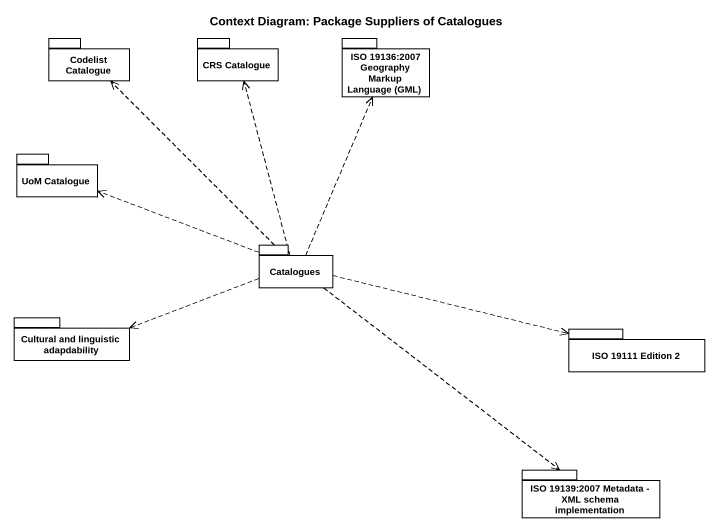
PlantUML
@startuml
title Context Diagram: Package Suppliers of Catalogues
package "Codelist Catalogue" as Codelist_Catalogue {
}
package "CRS Catalogue" as CRS_Catalogue {
}
package "ISO 19136:2007 Geography Markup Language (GML)" as ISO_19136_2007_Geography {
}
package "UoM Catalogue" as UoM_Catalogue {
}
package Catalogues {
}
package "Cultural and linguistic adapdability" as Cultural_and_linguistic {
}
package "ISO 19111 Edition 2" as ISO_19111_Edition_2 {
}
package "ISO 19139:2007 Metadata - XML schema implementation" as ISO_19139_2007_Metadata_XML {
}
Catalogues .up.> Codelist_Catalogue
Catalogues .up.> CRS_Catalogue
Catalogues .up.> ISO_19136_2007_Geography
Catalogues .left.> UoM_Catalogue
Catalogues .left.> Cultural_and_linguistic
Catalogues .right.> ISO_19111_Edition_2
Catalogues ..> ISO_19139_2007_Metadata_XML
@enduml
